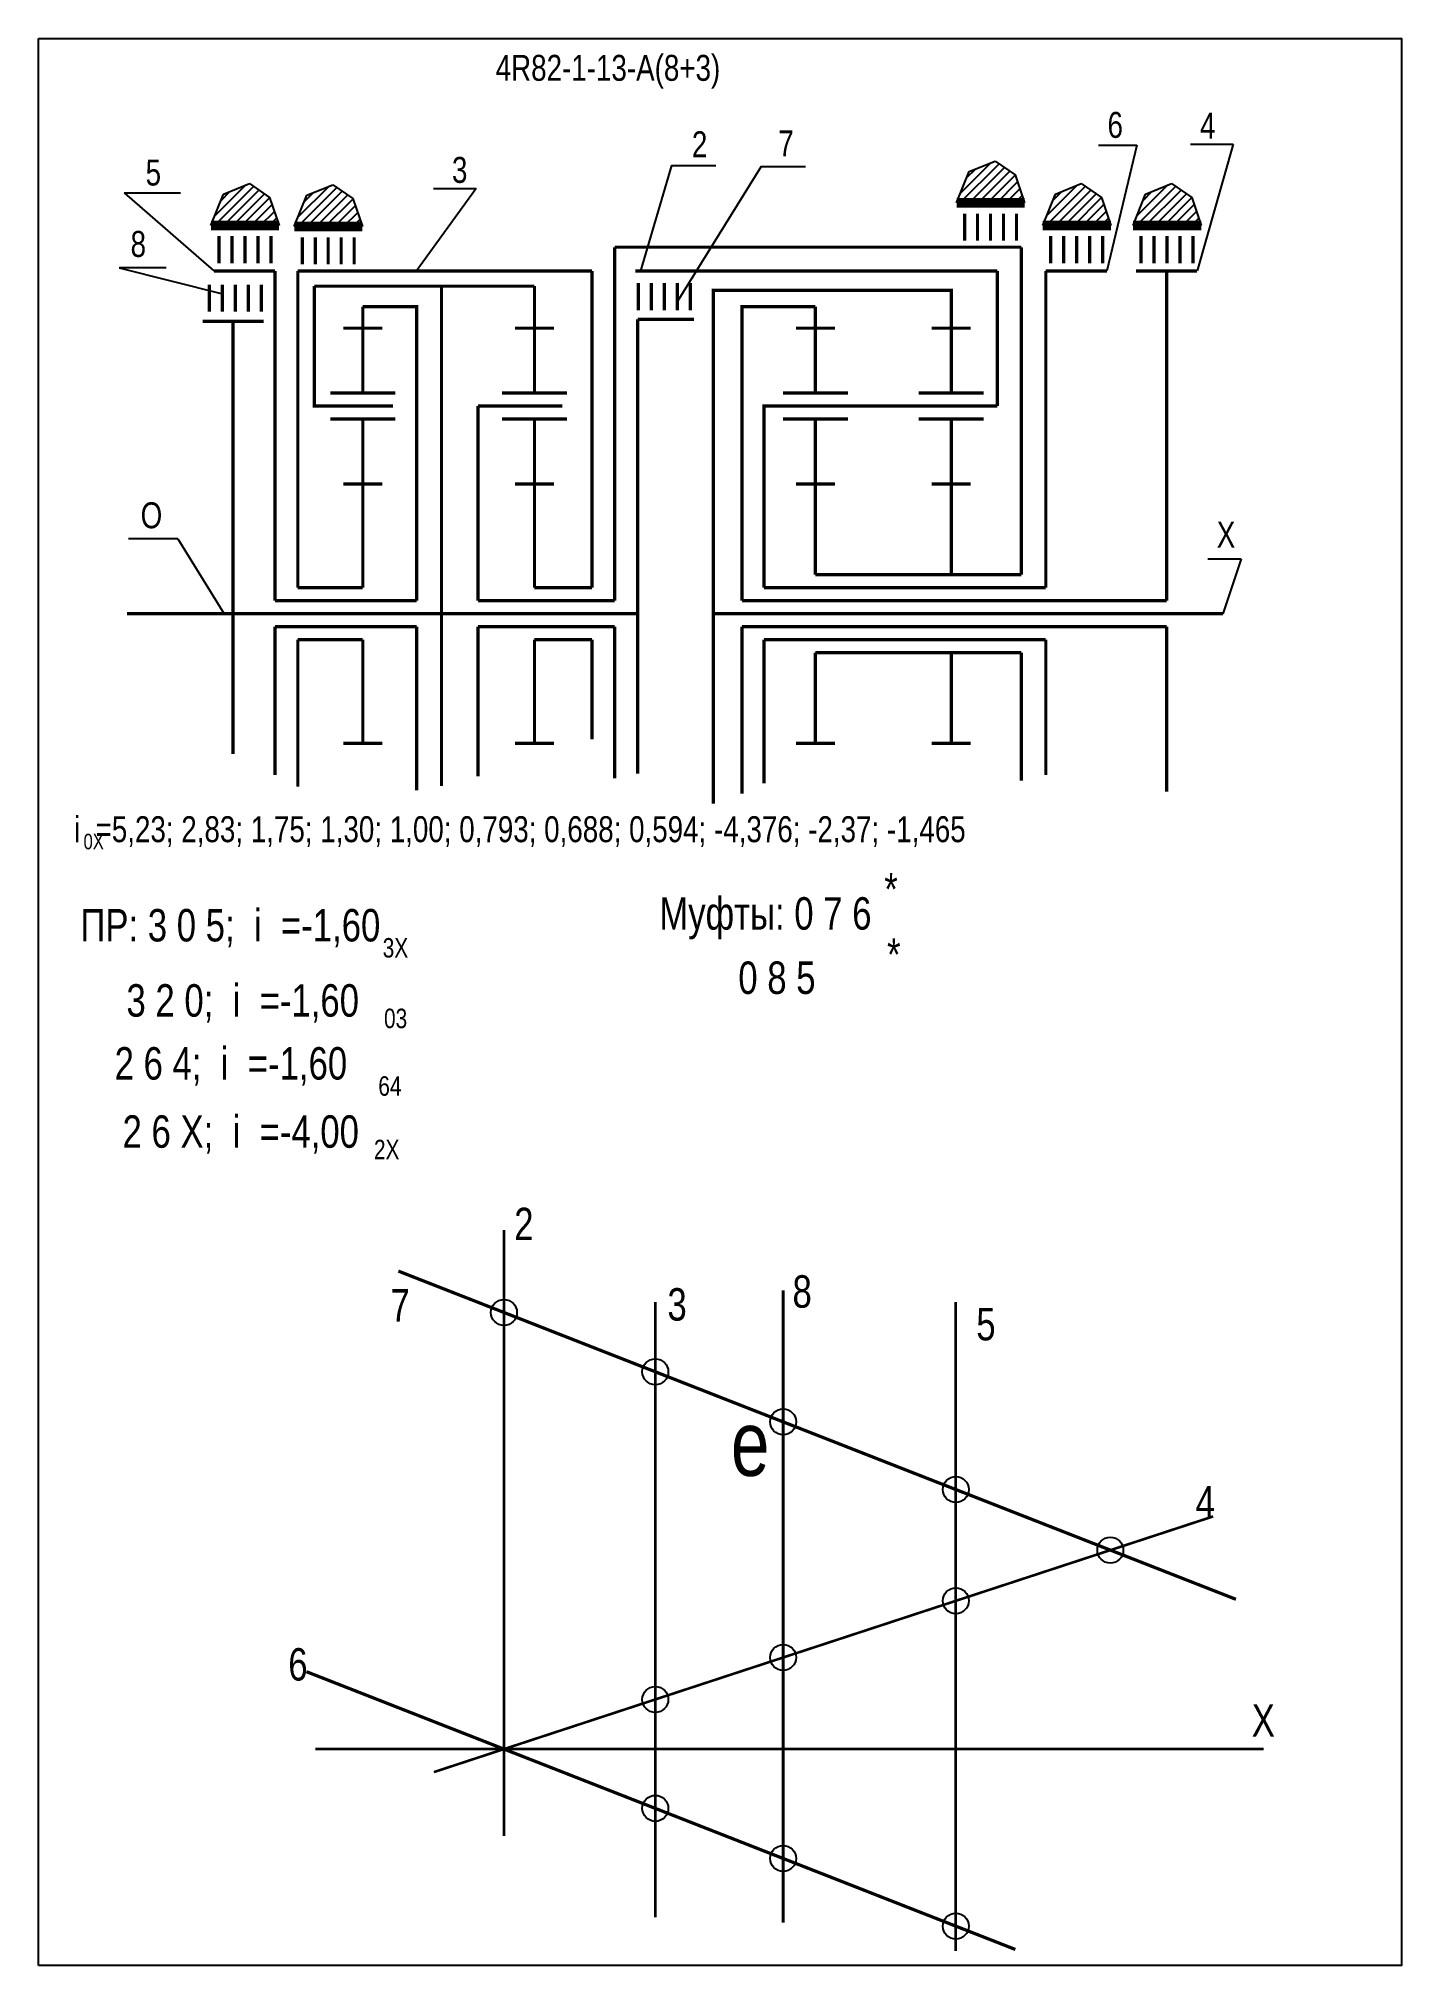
# Model space of a CAD drawing. Extents: x -352 to -142, y 153 to 450.
import ezdxf

# ---------------------------------------------------------------- set-up
doc = ezdxf.new("R2010")
doc.units = 0
doc.header["$LTSCALE"] = 15
doc.layers.get('0').update_dxf_attribs({"linetype": 'CONTINUOUS'})
doc.layers.add('DIM', color=92, linetype='CONTINUOUS')
doc.layers.add('MAIN', color=5, linetype='CONTINUOUS')
doc.styles.add('AMK', font='amk.shx', dxfattribs={"width": 0.8})

msp = doc.modelspace()

# ---------------------------------------------------------------- hatches: boundary and pattern name
at = {"layer": 'DIM'}
h = msp.add_hatch(dxfattribs=at)
h.set_pattern_fill('_USER', color=0, angle=45, style=0, pattern_type=0)
h.set_pattern_definition([(45, (41.2563, -1.1564), (-0.7071068, 0.7071068), [])])
h.paths.add_polyline_path([(-209.04, 429.36), (-210.98, 424.54), (-200.49, 424.54), (-201.94, 428.86), (-205.05, 430.98)])
h = msp.add_hatch(dxfattribs=at)
h.set_pattern_fill('_USER', color=0, angle=45, style=0, pattern_type=0)
h.set_pattern_definition([(45, (-73.6241, -4.638), (-0.7071068, 0.7071068), [])])
h.paths.add_polyline_path([(-323.92, 425.88), (-325.86, 421.06), (-315.37, 421.06), (-316.82, 425.38), (-319.93, 427.5)])
h = msp.add_hatch(dxfattribs=at)
h.set_pattern_fill('_USER', color=0, angle=45, style=0, pattern_type=0)
h.set_pattern_definition([(45, (-60.7884, -4.8115), (-0.7071068, 0.7071068), [])])
h.paths.add_polyline_path([(-311.08, 425.71), (-313.03, 420.89), (-302.53, 420.89), (-303.98, 425.21), (-307.1, 427.33)])
h = msp.add_hatch(dxfattribs=at)
h.set_pattern_fill('_USER', color=0, angle=45, style=0, pattern_type=0)
h.set_pattern_definition([(45, (54.5397, -4.638), (-0.7071068, 0.7071068), [])])
h.paths.add_polyline_path([(-195.76, 425.88), (-197.7, 421.06), (-187.2, 421.06), (-188.65, 425.38), (-191.77, 427.5)])
h = msp.add_hatch(dxfattribs=at)
h.set_pattern_fill('_USER', color=0, angle=45, style=0, pattern_type=0)
h.set_pattern_definition([(45, (68.4506, -4.638), (-0.7071068, 0.7071068), [])])
h.paths.add_polyline_path([(-181.85, 425.88), (-183.79, 421.06), (-173.29, 421.06), (-174.74, 425.38), (-177.86, 427.5)])

# ---------------------------------------------------------------- linework, layer by layer
at = {"const_width": 0.4}
for points in [[(-280.72, 266.24), (-280.72, 172.82)], [(-257.4, 255.14), (-257.4, 160.27)], [(-211.1, 255.14), (-211.1, 155.11)], [(-291.52, 182.67), (-171.44, 222.08)]]:
    msp.add_lwpolyline(points, dxfattribs=at)
at = {"layer": 'DIM', "color": 0}
for p, q in [((-209.04, 429.36), (-205.05, 430.98)), ((-205.05, 430.98), (-201.94, 428.86)), ((-189.1, 433.45), (-183.19, 433.45)), ((-183.19, 433.45), (-187.82, 414.04)), ((-174.95, 433.57), (-168.38, 433.57)), ((-168.38, 433.57), (-173.91, 414.04)), ((-254.91, 430.28), (-259.67, 414.04)), ((-254.91, 430.28), (-248.07, 430.28)), ((-241.11, 430.13), (-254.02, 409.26)), ((-241.11, 430.13), (-234.25, 430.13)), ((-210.98, 424.54), (-209.04, 429.36)), ((-201.94, 428.86), (-200.49, 424.54)), ((-339.26, 426.1), (-330.54, 426.1)), ((-339.26, 426.1), (-325.4, 414.04)), ((-325.86, 421.06), (-323.92, 425.88)), ((-323.92, 425.88), (-319.93, 427.5)), ((-319.93, 427.5), (-316.82, 425.38)), ((-316.82, 425.38), (-315.37, 421.06)), ((-313.03, 420.89), (-311.08, 425.71)), ((-311.08, 425.71), (-307.1, 427.33)), ((-307.1, 427.33), (-303.98, 425.21)), ((-303.98, 425.21), (-302.53, 420.89)), ((-285, 426.76), (-294.29, 413.89)), ((-291.57, 426.76), (-285, 426.76)), ((-197.7, 421.06), (-195.76, 425.88)), ((-195.76, 425.88), (-191.77, 427.5)), ((-191.77, 427.5), (-188.65, 425.38)), ((-188.65, 425.38), (-187.2, 421.06)), ((-183.79, 421.06), (-181.85, 425.88)), ((-181.85, 425.88), (-177.86, 427.5)), ((-177.86, 427.5), (-174.74, 425.38)), ((-174.74, 425.38), (-173.29, 421.06)), ((-209.73, 424.35), (-202.82, 424.35)), ((-324.61, 420.87), (-317.7, 420.87)), ((-196.45, 420.87), (-189.53, 420.87)), ((-182.54, 420.87), (-175.62, 420.87)), ((-332.77, 414.52), (-340.03, 414.52)), ((-340.03, 414.52), (-324.1, 410.5)), ((-330.96, 372.77), (-338.56, 372.77)), ((-330.96, 372.77), (-323.82, 361.22)), ((-172.28, 369.68), (-167.14, 369.68)), ((-167.14, 369.68), (-169.95, 361.22))]:
    msp.add_line(p, q, dxfattribs=at)
for points, const_width in [([(-263.67, 417.71), (-200.99, 417.71)], 0.5), ([(-263.67, 417.71), (-263.67, 363.22)], 0.5), ([(-200.99, 417.71), (-200.99, 367.22)], 0.5), ([(-315.99, 414.04), (-315.99, 363.22)], 0.5), ([(-312.48, 414.04), (-312.48, 365.22)], 0.5), ([(-312.48, 414.04), (-267.15, 414.04)], 0.5), ([(-267.15, 365.22), (-267.15, 414.04)], 0.5), ([(-204.68, 414.04), (-260.46, 414.04)], 0.5), ([(-204.68, 393.22), (-204.68, 414.04)], 0.5), ([(-197.23, 365.22), (-197.23, 414.04)], 0.5), ([(-178.62, 414.04), (-178.62, 363.22)], 0.5), ([(-307.89, 393.22), (-309.94, 393.22), (-309.94, 411.7)], 0.5), ([(-309.94, 411.7), (-276.02, 411.7)], 0.5), ([(-290.34, 411.7), (-290.34, 334.68)], 0.5), ([(-211.8, 408.53), (-211.8, 411.07), (-248.44, 411.07), (-248.44, 331.93)], 0.5), ([(-302.47, 408.53), (-294.17, 408.53), (-294.17, 363.22)], 0.5), ([(-232.73, 408.53), (-244.05, 408.53), (-244.05, 363.22)], 0.5), ([(-232.73, 405.22), (-232.73, 408.53)], 0.5), ([(-327.16, 406.26), (-317.77, 406.26)], 0.5), ([(-322.46, 406.26), (-322.46, 339.6)], 0.5), ([(-260.1, 406.59), (-260.1, 336.58)], 0.5), ([(-306.72, 393.22), (-307.89, 393.22)], 0.5), ([(-284.72, 393.22), (-284.72, 363.22)], 0.5), ([(-237.67, 393.22), (-240.66, 393.22), (-240.66, 365.22)], 0.5), ([(-206.88, 393.22), (-204.68, 393.22)], 0.5), ([(-312.48, 365.22), (-302.47, 365.22)], 0.5), ([(-240.66, 365.22), (-197.23, 365.22)], 0.5), ([(-232.73, 367.22), (-200.99, 367.22)], 0.5), ([(-220.34, 365.22), (-211.8, 365.22)], 0.5), ([(-315.99, 363.22), (-294.17, 363.22)], 0.5), ([(-284.72, 363.22), (-263.67, 363.22)], 0.5), ([(-178.62, 363.22), (-244.05, 363.22)], 0.5), ([(-338.79, 361.22), (-260.1, 361.22)], 0.5), ([(-315.99, 359.22), (-294.17, 359.22)], 0.5), ([(-315.99, 359.22), (-315.99, 336.37)], 0.5), ([(-294.17, 359.22), (-294.17, 333.98)], 0.5), ([(-284.72, 359.22), (-263.67, 359.22)], 0.5), ([(-284.72, 359.22), (-284.72, 336.13)], 0.5), ([(-263.67, 359.22), (-263.67, 335.85)], 0.5), ([(-248.44, 361.22), (-169.95, 361.22)], 0.5), ([(-178.62, 359.22), (-244.05, 359.22)], 0.5), ([(-244.05, 359.22), (-244.05, 333.5)], 0.5), ([(-223.08, 361.22), (-217.03, 361.22)], 0.5), ([(-178.62, 359.22), (-178.62, 333.78)], 0.5), ([(-312.48, 357.22), (-302.47, 357.22)], 0.5), ([(-312.48, 357.22), (-312.48, 334.58)], 0.5), ([(-267.15, 341.84), (-267.15, 357.22)], 0.5), ([(-240.66, 357.22), (-240.66, 335.09)], 0.5), ([(-240.66, 357.22), (-197.23, 357.22)], 0.5), ([(-220.34, 357.22), (-211.8, 357.22)], 0.5), ([(-197.23, 357.22), (-197.23, 336.33)], 0.5), ([(-232.73, 355.22), (-200.99, 355.22)], 0.5), ([(-200.99, 355.22), (-200.99, 335.48)], 0.5), ([(-167.93, 209.3), (-296.99, 259.89)], 0.5), ([(-237.7, 256.94), (-237.7, 159.48)], 0.5), ([(-201.92, 155.33), (-311.16, 198.15)], 0.5), ([(-309.78, 186.22), (-163.68, 186.22)], 0.4)]:
    msp.add_lwpolyline(points, dxfattribs=dict(at, const_width=const_width))
for points in [[(-276.02, 365.22, 0.5, 0.5, 0), (-267.15, 365.22, 0.5, 0.5, 0)], [(-276.02, 357.22, 0.5, 0.5, 0), (-267.15, 357.22, 0.5, 0.5, 0)]]:
    msp.add_lwpolyline(points, format="xyseb", dxfattribs=at)
for centre in [(-280.72, 253.51), (-257.4, 244.37), (-237.7, 236.65), (-211.1, 226.22), (-187.29, 216.88), (-211.1, 209.07), (-237.7, 200.34), (-257.4, 193.87), (-257.4, 177.08), (-237.7, 169.36), (-211.1, 158.93)]:
    msp.add_circle(centre, 2, dxfattribs=at)
at = {"layer": 'MAIN'}
for points in [[(-352.43, 152.87), (-352.43, 449.87)], [(-352.43, 449.87), (-142.43, 449.87), (-142.43, 152.87), (-352.43, 152.87)]]:
    msp.add_lwpolyline(points, dxfattribs=at)
at = {"layer": 'MAIN', "color": 0}
for points, const_width in [([(-210.98, 424.54), (-200.49, 424.54)], 1.5), ([(-325.86, 421.06), (-315.37, 421.06)], 1.5), ([(-201.75, 422.89), (-201.75, 418.69)], 0.5), ([(-197.7, 421.06), (-187.2, 421.06)], 1.5), ([(-183.79, 421.06), (-173.29, 421.06)], 1.5), ([(-316.63, 419.41), (-316.63, 415.21)], 0.5), ([(-313.03, 420.89), (-302.53, 420.89)], 1.5), ([(-303.8, 419.24), (-303.8, 415.04)], 0.5), ([(-188.47, 419.41), (-188.47, 415.21)], 0.5), ([(-174.56, 419.41), (-174.56, 415.21)], 0.5), ([(-325.4, 414.04), (-315.99, 414.04)], 0.5), ([(-197.23, 414.04), (-187.82, 414.04)], 0.5), ([(-183.32, 414.04), (-173.91, 414.04)], 0.5), ([(-318.1, 411.95), (-318.1, 407.76)], 0.5), ([(-276.02, 405.22), (-276.02, 411.7)], 0.5), ([(-252.02, 412.17), (-252.02, 407.97)], 0.5), ([(-302.47, 405.22), (-302.47, 408.53)], 0.5), ([(-211.8, 395.22), (-211.8, 408.53)], 0.5), ([(-302.47, 405.22), (-305.47, 405.22)], 0.5), ([(-302.47, 395.22), (-302.47, 405.22)], 0.5), ([(-302.47, 405.22), (-299.47, 405.22)], 0.5), ([(-276.02, 405.22), (-279.02, 405.22)], 0.5), ([(-276.02, 395.22), (-276.02, 405.22)], 0.5), ([(-276.02, 405.22), (-273.02, 405.22)], 0.5), ([(-260.1, 406.59), (-251.43, 406.59)], 0.5), ([(-232.73, 405.22), (-235.73, 405.22)], 0.5), ([(-232.73, 395.22), (-232.73, 405.22)], 0.5), ([(-232.73, 405.22), (-229.73, 405.22)], 0.5), ([(-211.8, 405.22), (-214.8, 405.22)], 0.5), ([(-211.8, 405.22), (-208.8, 405.22)], 0.5), ([(-297.81, 393.22), (-306.72, 393.22)], 0.5), ([(-271.71, 393.22), (-284.72, 393.22)], 0.5), ([(-206.88, 393.22), (-240.66, 393.22)], 0.5), ([(-226.95, 393.22), (-237.67, 393.22)], 0.5), ([(-302.47, 391.22), (-307.47, 391.22)], 0.5), ([(-302.47, 381.22), (-302.47, 391.22), (-297.47, 391.22)], 0.5), ([(-276.02, 391.22), (-281.02, 391.22)], 0.5), ([(-276.02, 381.22), (-276.02, 391.22), (-271.02, 391.22)], 0.5), ([(-232.73, 391.22), (-237.73, 391.22)], 0.5), ([(-232.73, 381.22), (-232.73, 391.22), (-227.73, 391.22)], 0.5), ([(-211.8, 391.22), (-216.8, 391.22)], 0.5), ([(-211.8, 381.22), (-211.8, 391.22), (-206.8, 391.22)], 0.5), ([(-302.47, 381.22), (-305.47, 381.22)], 0.5), ([(-302.47, 365.22), (-302.47, 381.22)], 0.5), ([(-302.47, 381.22), (-299.47, 381.22)], 0.5), ([(-276.02, 381.22), (-279.02, 381.22)], 0.5), ([(-276.02, 365.22), (-276.02, 381.22)], 0.5), ([(-276.02, 381.22), (-273.02, 381.22)], 0.5), ([(-232.73, 381.22), (-235.73, 381.22)], 0.5), ([(-232.73, 367.22), (-232.73, 381.22)], 0.5), ([(-232.73, 381.22), (-229.73, 381.22)], 0.5), ([(-211.8, 381.22), (-214.8, 381.22)], 0.5), ([(-211.8, 367.22), (-211.8, 381.22)], 0.5), ([(-211.8, 381.22), (-208.8, 381.22)], 0.5), ([(-302.47, 357.22), (-302.47, 341.22)], 0.5), ([(-276.02, 357.22), (-276.02, 341.22)], 0.5), ([(-232.73, 355.22), (-232.73, 341.22)], 0.5), ([(-211.8, 355.22), (-211.8, 341.22)], 0.5), ([(-302.47, 341.22), (-305.47, 341.22)], 0.5), ([(-302.47, 341.22), (-299.47, 341.22)], 0.5), ([(-276.02, 341.22), (-279.02, 341.22)], 0.5), ([(-276.02, 341.22), (-273.02, 341.22)], 0.5), ([(-232.73, 341.22), (-235.73, 341.22)], 0.5), ([(-232.73, 341.22), (-229.73, 341.22)], 0.5), ([(-211.8, 341.22), (-214.8, 341.22)], 0.5), ([(-211.8, 341.22), (-208.8, 341.22)], 0.5)]:
    msp.add_lwpolyline(points, dxfattribs=dict(at, const_width=const_width))
for points in [[(-209.75, 422.89, 0.5, 0.5, 0), (-209.75, 418.69, 0.5, 0.5, 0)], [(-207.75, 422.89, 0.5, 0.5, 0), (-207.75, 418.69, 0.5, 0.5, 0)], [(-205.75, 422.89, 0.5, 0.5, 0), (-205.75, 418.69, 0.5, 0.5, 0)], [(-203.75, 422.89, 0.5, 0.5, 0), (-203.75, 418.69, 0.5, 0.5, 0)], [(-324.63, 419.41, 0.5, 0.5, 0), (-324.63, 415.21, 0.5, 0.5, 0)], [(-322.63, 419.41, 0.5, 0.5, 0), (-322.63, 415.21, 0.5, 0.5, 0)], [(-320.63, 419.41, 0.5, 0.5, 0), (-320.63, 415.21, 0.5, 0.5, 0)], [(-318.63, 419.41, 0.5, 0.5, 0), (-318.63, 415.21, 0.5, 0.5, 0)], [(-311.8, 419.24, 0.5, 0.5, 0), (-311.8, 415.04, 0.5, 0.5, 0)], [(-309.8, 419.24, 0.5, 0.5, 0), (-309.8, 415.04, 0.5, 0.5, 0)], [(-307.8, 419.24, 0.5, 0.5, 0), (-307.8, 415.04, 0.5, 0.5, 0)], [(-305.8, 419.24, 0.5, 0.5, 0), (-305.8, 415.04, 0.5, 0.5, 0)], [(-196.47, 419.41, 0.5, 0.5, 0), (-196.47, 415.21, 0.5, 0.5, 0)], [(-194.47, 419.41, 0.5, 0.5, 0), (-194.47, 415.21, 0.5, 0.5, 0)], [(-192.47, 419.41, 0.5, 0.5, 0), (-192.47, 415.21, 0.5, 0.5, 0)], [(-190.47, 419.41, 0.5, 0.5, 0), (-190.47, 415.21, 0.5, 0.5, 0)], [(-182.56, 419.41, 0.5, 0.5, 0), (-182.56, 415.21, 0.5, 0.5, 0)], [(-180.56, 419.41, 0.5, 0.5, 0), (-180.56, 415.21, 0.5, 0.5, 0)], [(-178.56, 419.41, 0.5, 0.5, 0), (-178.56, 415.21, 0.5, 0.5, 0)], [(-176.56, 419.41, 0.5, 0.5, 0), (-176.56, 415.21, 0.5, 0.5, 0)], [(-326.1, 411.95, 0.5, 0.5, 0), (-326.1, 407.76, 0.5, 0.5, 0)], [(-324.1, 411.95, 0.5, 0.5, 0), (-324.1, 407.76, 0.5, 0.5, 0)], [(-322.1, 411.95, 0.5, 0.5, 0), (-322.1, 407.76, 0.5, 0.5, 0)], [(-320.1, 411.95, 0.5, 0.5, 0), (-320.1, 407.76, 0.5, 0.5, 0)], [(-260.02, 412.17, 0.5, 0.5, 0), (-260.02, 407.97, 0.5, 0.5, 0)], [(-258.02, 412.17, 0.5, 0.5, 0), (-258.02, 407.97, 0.5, 0.5, 0)], [(-256.02, 412.17, 0.5, 0.5, 0), (-256.02, 407.97, 0.5, 0.5, 0)], [(-254.02, 412.17, 0.5, 0.5, 0), (-254.02, 407.97, 0.5, 0.5, 0)], [(-297.47, 395.22, 0.5, 0.5, 0), (-307.47, 395.22, 0.5, 0.5, 0)], [(-271.02, 395.22, 0.5, 0.5, 0), (-281.02, 395.22, 0.5, 0.5, 0)], [(-227.73, 395.22, 0.5, 0.5, 0), (-237.73, 395.22, 0.5, 0.5, 0)], [(-206.8, 395.22, 0.5, 0.5, 0), (-216.8, 395.22, 0.5, 0.5, 0)]]:
    msp.add_lwpolyline(points, format="xyseb", dxfattribs=at)

# ---------------------------------------------------------------- texts
at = {"layer": 'DIM', "color": 0, "style": 'AMK', "width": 0.8}
for s, height, p in [('4R82-1-13-A(8+3)', 4, (-282, 443.35)), ('6', 4, (-187.72, 434.56)), ('4', 4, (-173.47, 434.45)), ('2', 4, (-251.76, 431.57)), ('7', 4, (-238.44, 431.7)), ('5', 4, (-335.93, 427.21)), ('3', 4, (-288.73, 427.62)), ('8', 4, (-338.25, 416.21)), ('O', 4, (-336.7, 374.39)), ('X', 4, (-170.89, 371.4)), ('i  =5,23; 2,83; 1,75; 1,30; 1,00; 0,793; 0,688; 0,594; -4,376; -2,37; -1,465', 4, (-346.97, 326)), ('0X', 2.4, (-345.5, 324.9)), ('*', 5, (-222.12, 316.25)), (' ПР: 3 0 5;  i  =-1,60', 5, (-347.47, 310.7)), ('Муфты: 0 7 6', 5, (-256.78, 312.52)), ('3X', 3, (-299.4, 308.22)), ('*', 5, (-221.69, 306.18)), ('       0 8 5', 5, (-255.01, 302.61)), ('    3 2 0;  i  =-1,60', 5, (-344.83, 299.11)), ('03', 3, (-299.2, 297.34)), ('     2 6 4;  i  =-1,60', 5, (-348.14, 289.41)), ('64', 3, (-300.08, 286.92)), ('    2 6 X;  i  =-4,00', 5, (-345.43, 278.9)), ('2X', 3, (-300.75, 277.13)), ('2', 5, (-279.14, 264.66)), ('8', 5, (-236.26, 254.25)), ('7', 5, (-298.21, 252.12)), ('3', 5, (-255.53, 252.26)), ('5', 5, (-207.94, 249.21)), ('e', 10, (-245.75, 228.33)), ('4', 5, (-174.15, 221.76)), ('6', 5, (-313.95, 196.78)), ('X', 5, (-165.5, 188.14))]:
    msp.add_text(s, height=height, dxfattribs=at).set_placement(p)

doc.saveas('drawing.dxf')
